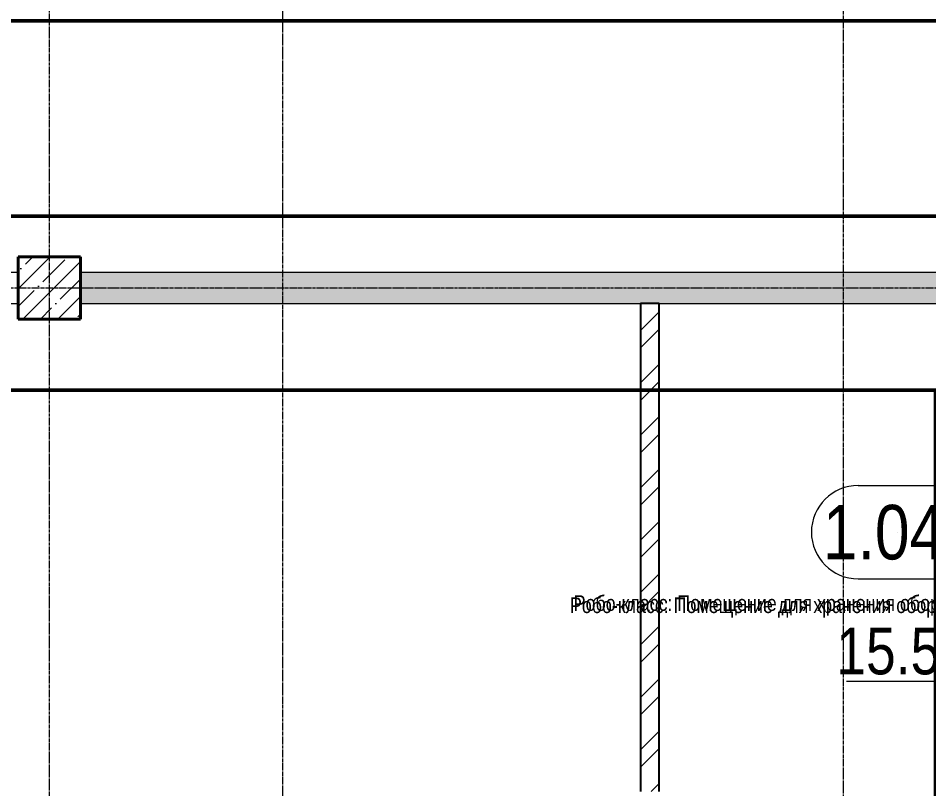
# Model space of a CAD drawing. Header units: millimetres. Extents: x -7155 to 483283, y -227682 to 148426.
# Drawn here: x 6100 to 11950, y 85282 to 90233 of the extents above; entities that cross this region are included whole.
import ezdxf
from ezdxf.enums import TextEntityAlignment as Align

# ---------------------------------------------------------------- set-up
doc = ezdxf.new("R2010")
doc.units = ezdxf.units.MM
doc.linetypes.add('CENTER2', pattern=[28.575, 19.05, -3.175, 3.175, -3.175])
doc.linetypes.add('HIDDEN2', pattern=[4.7625, 3.175, -1.5875])
doc.layers.get('Defpoints').update_dxf_attribs({"color": 140})
for name, color, linetype, lineweight, true_color in [('A-AREA', 7, 'Continuous', 15, 0x7f7f7f), ('АР_Оси_РД_100', 7, 'Continuous', 0, 0x525252), ('РД_Оси_100', 7, 'Continuous', 0, 0x525252)]:
    doc.layers.add(name, color=color, linetype=linetype, lineweight=lineweight, true_color=true_color)
for name, color, linetype, lineweight in [('АР_Area', 5, 'Continuous', 5), ('АР_Колонны', 70, 'Continuous', 30), ('АР_площадь пом', 5, 'Continuous', 5), ('АР_Стены ЖБ', 7, 'Continuous', 30), ('АР_Стены кирпич', 32, 'Continuous', 25), ('АР_Стены ПЕНОблок', 52, 'Continuous', 20), ('АР_Штриховка', 8, 'Continuous', 0)]:
    doc.layers.add(name, color=color, linetype=linetype, lineweight=lineweight)
doc.styles.add('style1', font='ARIALN.TTF')

# ---------------------------------------------------------------- blocks, each defined once
blk = doc.blocks.new('СОШ_2200_АР_ОСИ_М100_28.05.24')
at = {"layer": 'АР_Оси_РД_100', "linetype": 'CENTER2'}
blk.add_line((-5954.958, 88500), (119910, 88500), dxfattribs=at)
for points in [[(6300, -6195.83), (6300, 139538.679), (6450, 139938.679)], [(7800, -6155), (7800, 139938.679)], [(11400, 139938.679), (11400, -6155)]]:
    blk.add_lwpolyline(points, dxfattribs=at)
blk = doc.blocks.new('MOK-МаркаПом_овал_ареал')
for p, q in [((-2.75, 3), (2.75, 3)), ((-2.75, -3), (2.75, -3))]:
    blk.add_line(p, q)
for centre, radius, start, end in [((-2.75, 0), 3, 90, 270), ((2.75, 0), 3, 270, 90), ((-3.75, 0), 3.5, 0, 0.00095)]:
    blk.add_arc(centre, radius, start, end)
at = {"color": 0, "style": 'style1'}
blk.add_attdef('АР-ПОМЕЩЕНИЕ:НОМЕР', text='', height=3.5, dxfattribs=at).set_placement((0, 0), align=Align.MIDDLE)
blk = doc.blocks.new('MOK-МаркаПомещения1')
at = {"layer": 'A-AREA', "color": 0}
blk.add_line((-3.651, -1.944), (3.649, -1.944), dxfattribs=at)
at = {"layer": 'A-AREA', "color": 0, "style": 'style1'}
blk.add_attdef('АР-ПОМЕЩЕНИЕ:ПЛОЩАДЬ', text='', height=3, dxfattribs=at).set_placement((0, 0), align=Align.MIDDLE)

msp = doc.modelspace()

# ---------------------------------------------------------------- hatches: boundary and pattern name
at = {"layer": 'АР_Штриховка', "linetype": 'Continuous', "lineweight": 5, "true_color": 0x000000}
h = msp.add_hatch(dxfattribs=at)
h.set_pattern_fill('ANSI35', color=18, scale=25, style=0)
h.paths.add_polyline_path([(6100, 88300), (6500, 88300), (6500, 88700), (6100, 88700)], flags=0)
h = msp.add_hatch(dxfattribs=at)
h.set_pattern_fill('ANSI35', color=18, scale=25, style=0)
h.paths.add_polyline_path([(6100, 88300), (6500, 88300), (6500, 88700), (6100, 88700)], flags=0)
at = {"layer": 'АР_Штриховка', "linetype": 'Continuous', "lineweight": 0, "true_color": 0x000000}
h = msp.add_hatch(dxfattribs=at)
h.set_pattern_fill('AR-CONC', color=18, angle=-315, style=0)
h.paths.add_polyline_path([(6500, 88600), (6500, 88400), (10098.7, 88400), (10098.7, 88600)], flags=0)
h.paths.add_polyline_path([(10098.7, 88600), (10098.7, 88400), (12400, 88400), (12400, 88600)], flags=0)
h = msp.add_hatch(dxfattribs=at)
h.set_pattern_fill('ANSI32', color=18, scale=25, angle=-360, style=0)
h.paths.add_polyline_path([(10098.7, 85264.4), (10218.7, 85264.4), (10218.7, 88400), (10098.7, 88400)], flags=0)

# ---------------------------------------------------------------- linework, layer by layer
at = {"color": 1, "lineweight": 50}
msp.add_lwpolyline([(13403, 90216), (824, 90216), (824, 88961), (13403, 88961)], dxfattribs=at)
msp.add_lwpolyline([(589, 87844), (11994, 87844), (11994, 64899), (589, 64899)], close=True, dxfattribs=at)
at = {"layer": 'АР_Колонны', "color": 18, "linetype": 'HIDDEN2', "lineweight": 25, "true_color": 0x000000}
for p, q in [((6100, 88700), (6500, 88700)), ((6100, 88300), (6100, 88700)), ((6100, 88700), (6500, 88700)), ((6100, 88300), (6100, 88700)), ((6500, 88700), (6500, 88300)), ((6500, 88700), (6500, 88300)), ((6500, 88300), (6100, 88300)), ((6500, 88300), (6100, 88300))]:
    msp.add_line(p, q, dxfattribs=at)
at = {"layer": 'АР_Колонны', "color": 18, "linetype": 'Continuous', "lineweight": 30, "true_color": 0x000000}
for p, q in [((6500, 88700), (6100, 88700)), ((6100, 88700), (6100, 88300)), ((6500, 88700), (6100, 88700)), ((6100, 88700), (6100, 88300)), ((6500, 88300), (6500, 88700)), ((6500, 88300), (6500, 88700)), ((6100, 88300), (6500, 88300)), ((6100, 88300), (6500, 88300))]:
    msp.add_line(p, q, dxfattribs=at)
at = {"layer": 'АР_Стены ЖБ', "color": 18, "linetype": 'Continuous', "lineweight": 40, "true_color": 0x000000}
for p, q in [((6500, 88700), (6100, 88700)), ((6100, 88700), (6100, 88300)), ((6500, 88700), (6100, 88700)), ((6100, 88700), (6100, 88300)), ((6500, 88300), (6500, 88700)), ((6500, 88300), (6500, 88700)), ((6100, 88300), (6500, 88300)), ((6100, 88300), (6500, 88300))]:
    msp.add_line(p, q, dxfattribs=at)
at = {"layer": 'АР_Стены кирпич', "color": 18, "linetype": 'Continuous', "lineweight": 25, "true_color": 0x000000}
for p, q in [((10218.7, 88400), (10098.7, 88400)), ((10098.7, 88400), (10098.7, 85264.4)), ((10218.7, 85264.4), (10218.7, 88400))]:
    msp.add_line(p, q, dxfattribs=at)
at = {"layer": 'АР_Стены ПЕНОблок', "color": 18, "linetype": 'Continuous', "lineweight": 20, "true_color": 0x000000}
for p, q in [((6100, 88600), (1799.8, 88600)), ((6100, 88400), (6100, 88600)), ((6500, 88600), (6500, 88400)), ((10098.7, 88600), (6500, 88600)), ((12400, 88600), (10098.7, 88600)), ((1799.8, 88400), (6100, 88400)), ((6500, 88400), (10098.7, 88400)), ((10098.7, 88400), (12400, 88400))]:
    msp.add_line(p, q, dxfattribs=at)

# ---------------------------------------------------------------- block references
at = {"layer": 'АР_Area', "color": 18, "linetype": 'Continuous', "lineweight": 5, "true_color": 0x000000}
ref = msp.add_blockref('MOK-МаркаПом_овал_ареал', (11771, 86931), dxfattribs=dict(at, xscale=100, yscale=100, zscale=100))
ref.add_attrib('АР-ПОМЕЩЕНИЕ:НОМЕР', '1.044', dxfattribs={"layer": '0', "color": 0, "height": 350, "style": 'style1'}).set_placement((11771, 86931), align=Align.MIDDLE)
ref.add_attrib('АР-ПОМЕЩЕНИЕ:НАИМЕНОВАНИЕ', 'Робо-класс: Помещение для хранения оборудования и расходных материалов', dxfattribs={"layer": 'Defpoints', "color": 2, "height": 100, "style": 'style1'}).set_placement((11761.6, 86449.6), align=Align.MIDDLE)
at = {"layer": 'АР_площадь пом', "color": 18, "linetype": 'Continuous', "lineweight": 5, "true_color": 0x000000}
ref = msp.add_blockref('MOK-МаркаПомещения1', (11785.4, 86167.6), dxfattribs=dict(at, xscale=100, yscale=100, zscale=100))
ref.add_attrib('АР-ПОМЕЩЕНИЕ:НАИМЕНОВАНИЕ', 'Робо-класс: Помещение для хранения оборудования и расходных материалов', dxfattribs={"layer": 'Defpoints', "height": 100, "style": 'style1'}).set_placement((11785.4, 86463.2), align=Align.MIDDLE)
ref.add_attrib('АР-ПОМЕЩЕНИЕ:ПЛОЩАДЬ', '15.59', dxfattribs={"layer": 'A-AREA', "color": 0, "height": 300, "style": 'style1'}).set_placement((11785.4, 86167.6), align=Align.MIDDLE)
at = {"layer": 'РД_Оси_100'}
msp.add_blockref('СОШ_2200_АР_ОСИ_М100_28.05.24', (0, 0), dxfattribs=at)

doc.saveas('drawing.dxf')
